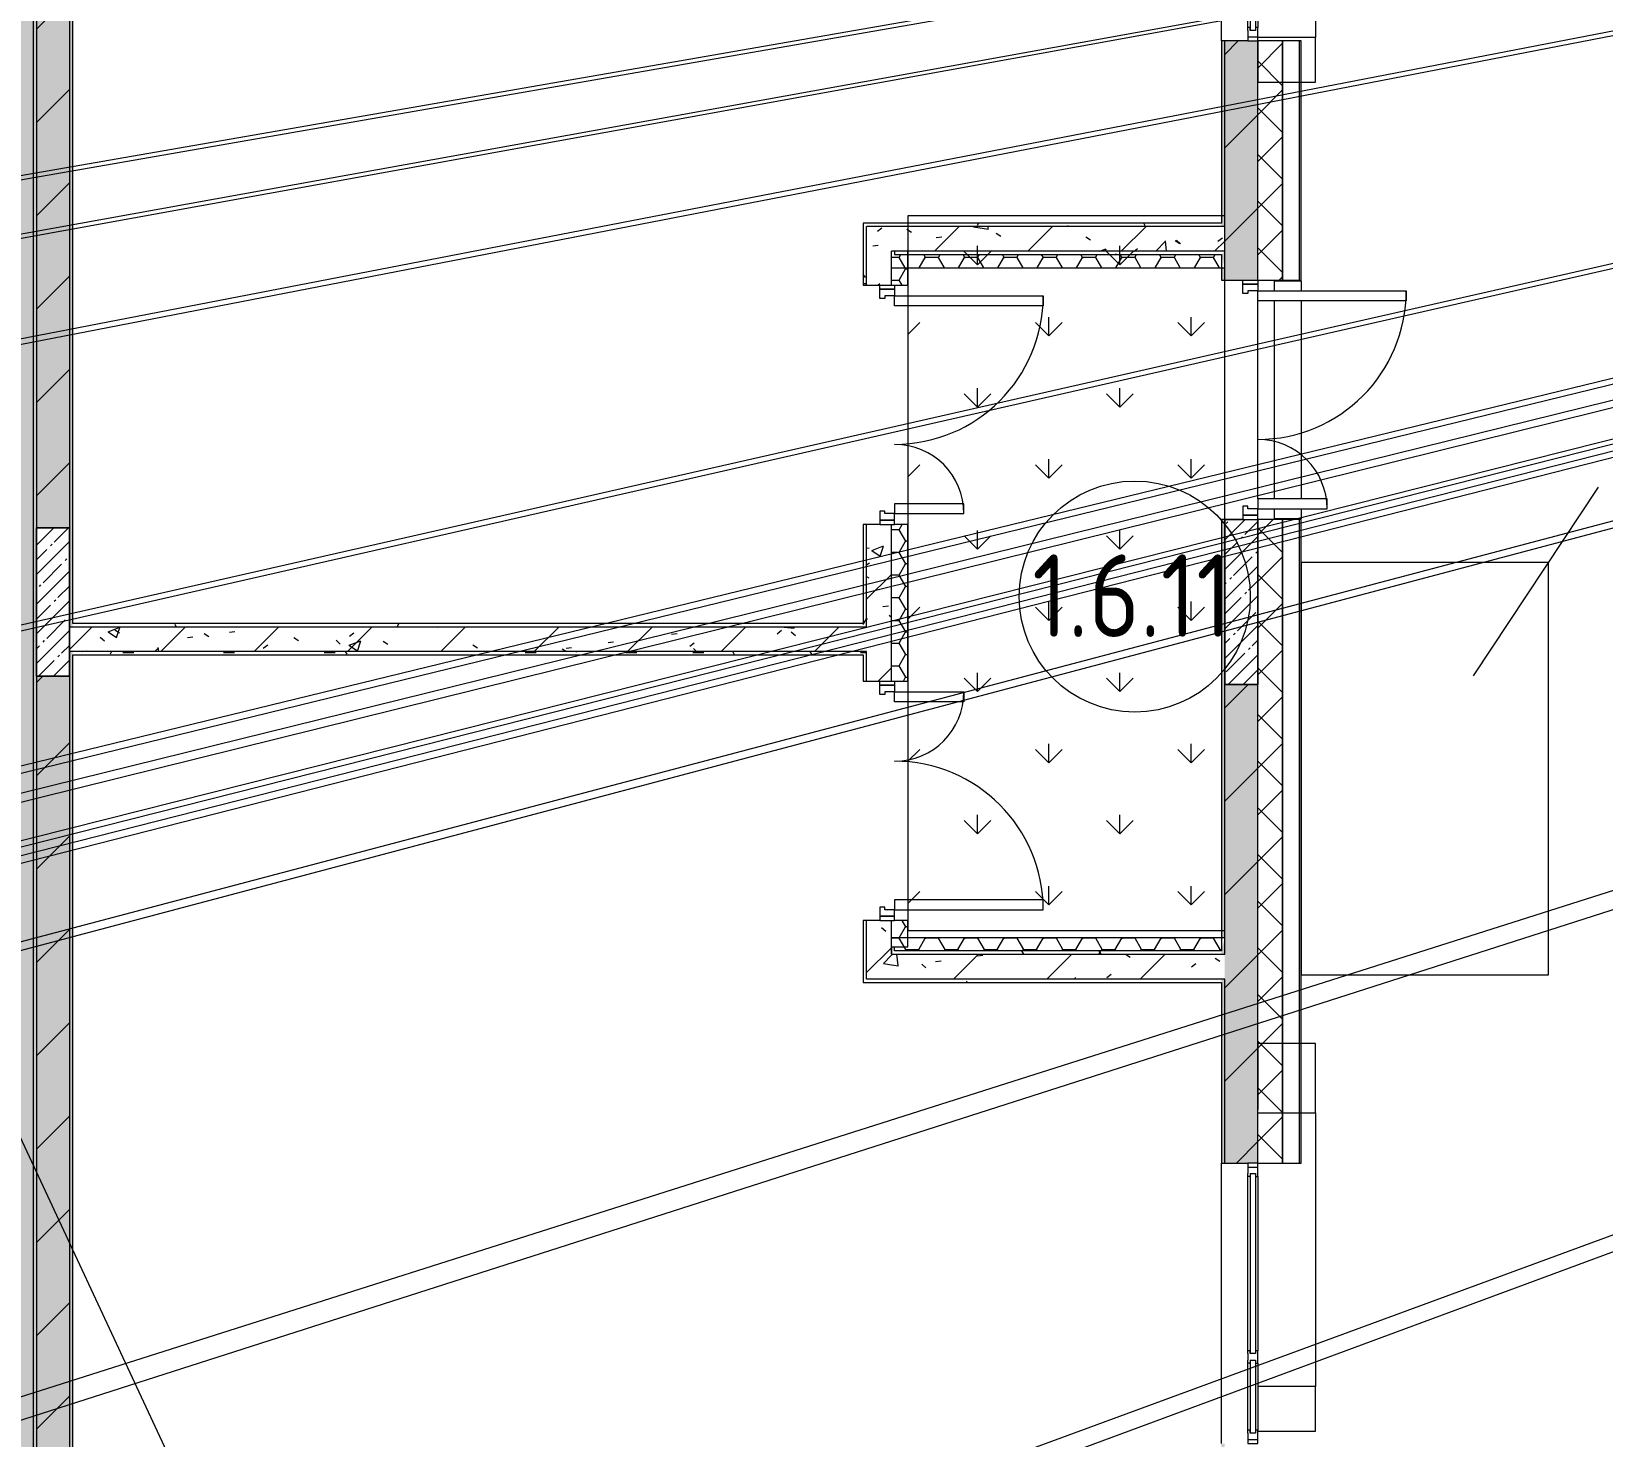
# Model space of a CAD drawing. Header units: millimetres. Extents: x -500089 to 1469082, y -290736 to 166440.
# Drawn here: x 1274673 to 1284193, y -37478 to -28963 of the extents above; entities that cross this region are included whole.
import ezdxf

# ---------------------------------------------------------------- set-up
doc = ezdxf.new("R2010")
doc.units = ezdxf.units.MM
for name, color, linetype, lineweight in [('_ Окна', 7, 'Continuous', 0), ('Аннотация', 7, 'Continuous', 0), ('Витраж', 7, 'Continuous', 0), ('Двери', 7, 'Continuous', 0), ('Линии', 7, 'Continuous', 0), ('Марки помещений', 7, 'Continuous', 0), ('Несущие колонны', 7, 'Continuous', 0), ('Обобщенные модели', 7, 'Continuous', 0), ('Окна', 7, 'Continuous', 0), ('Перекрытие', 7, 'Continuous', 0), ('Стены наружные', 7, 'Continuous', 0), ('Стены несущие', 7, 'Continuous', 0), ('Стены отделка', 7, 'Continuous', 0), ('Стены штриховка', 7, 'Continuous', 0), ('экспертиза ДУ пояснения', 6, 'Continuous', 0), ('экспертиза условные обозначения', 1, 'Continuous', 0)]:
    doc.layers.add(name, color=color, linetype=linetype, lineweight=lineweight)
doc.styles.add('GOST Common_1', font='', dxfattribs={"width": 0.9, "height": 700})
doc.styles.get('GOST Common_1').set_extended_font_data('GOST Common')
pattern_1 = [(0, (1111853.59, -73570.49), (812.8, 203.2), [67.056, -542.544, 67.056, -542.544, -3251.2]), (0, (1111853.59, -73570.49), (812.8, 203.2), [-1219.2, 67.056, -1152.144, 67.056, -542.544, -1422.4]), (0, (1111853.59, -73570.49), (812.8, 203.2), [-3048, 67.056, -339.344, 67.056, -948.944]), (120, (1112158.39, -73468.89), (-582.37636, 602.30545), [67.056, -542.544, 67.056, -542.544, -3251.2]), (120, (1112158.39, -73468.89), (-582.37636, 602.30545), [-1219.2, 67.056, -1152.144, 67.056, -542.544, -1422.4]), (120, (1112158.39, -73468.89), (-582.37636, 602.30545), [-3048, 67.056, -339.344, 67.056, -948.944]), (240, (1112259.99, -73062.49), (-230.42364, -805.50545), [67.056, -542.544, 67.056, -542.544, -3251.2]), (240, (1112259.99, -73062.49), (-230.42364, -805.50545), [-1219.2, 67.056, -1152.144, 67.056, -542.544, -1422.4]), (240, (1112259.99, -73062.49), (-230.42364, -805.50545), [-3048, 67.056, -339.344, 67.056, -948.944])]
pattern_2 = [(45, (1111853.6, -73570.5), (-282.8427, 282.8427), [])]
pattern_3 = [(50, (1111853.6, -73570.5), (728.7365, -63.7558), [76.2, -838.2]), (355, (1111853.6, -73570.5), (-140.9716, 764.2276), [60.96, -670.56]), (100.451, (1111914.3, -73575.8), (587.77, 700.4668), [64.76, -712.36]), (46.184, (1111853.6, -73367.3), (1084.3162, -168.171), [114.3, -1257.3]), (96.636, (1111943.9, -73381.3), (949.61, 989.71), [97.14, -1068.54]), (351.184, (1111853.6, -73367.3), (949.6206, 989.701), [91.44, -1005.84]), (21, (1111955.2, -73418.1), (606.4579, -409.0606), [76.2, -838.2]), (326, (1111955.2, -73418.1), (247.2083, 736.753), [60.96, -670.56]), (71.451, (1112005.7, -73452.2), (853.6683, 327.6855), [64.76, -712.36]), (37.5, (1111853.59, -73570.5), (12.3547, 338.2201), [33.528, -628.904, 33.528, -647.192, -673.1]), (37.5, (1111853.59, -73570.5), (12.3547, 338.2201), [-1343.152, 33.528, -639.572]), (7.5, (1111853.6, -73570.5), (267.2789, 400.7221), [33.528, -354.584, 33.528, -613.664, -256.54]), (7.5, (1111853.6, -73570.5), (267.2789, 400.7221), [-1035.304, 33.528, -223.012]), (327.5, (1111627.02, -73570.5), (542.36333, -22.91534), [33.528, -220.472, 33.528, -758.952, -1051.56]), (327.5, (1111627.02, -73570.5), (542.36333, -22.91534), [-1046.48, 33.528, -1018.032]), (317.5, (1111525.4, -73570.5), (592.517, 101.7071), [33.528, -296.672, 33.528, -492.76, -746.76]), (317.5, (1111525.4, -73570.5), (592.517, 101.7071), [-856.488, 33.528, -713.232])]
pattern_4 = [(0, (1111853.585, -73570.49), (119.062, 68.741), [79.375, -158.75]), (120, (1111853.585, -73570.49), (-119.062952, 68.741083), [79.375, -158.75]), (60, (1111853.585, -73570.49), (4.8e-05, 137.482083), [0, -158.75, 79.375, 0])]

# ---------------------------------------------------------------- blocks, each defined once
blk = doc.blocks.new('Наличник окна - Наличник окна Желтый-3031063-З Этаж 01')
at = {"layer": 'Обобщенные модели', "lineweight": 18}
for p, q in [((170600, 38475), (170250, 38475)), ((170250, 38475), (170250, 38075)), ((170600, 38055), (170600, 38475)), ((170250, 38055), (170600, 38055)), ((170600, 36395), (170250, 36395)), ((170250, 36375), (170250, 36175)), ((170600, 36125), (170600, 36395)), ((170250, 36125), (170600, 36125))]:
    blk.add_line(p, q, dxfattribs=at)
at = {"layer": 'Обобщенные модели'}
blk.add_line((170600, 38055), (170600, 36395), dxfattribs=at)
blk = doc.blocks.new('Наличник окна - Наличник окна Желтый-V417-З Этаж 01')
at = {"layer": 'Обобщенные модели', "lineweight": 18}
for p, q in [((170600, 46650), (170250, 46650)), ((170600, 46230), (170600, 46650)), ((170250, 46230), (170600, 46230)), ((170600, 44570), (170250, 44570)), ((170600, 44300), (170600, 44570)), ((170250, 44550), (170250, 44300)), ((170250, 44300), (170600, 44300))]:
    blk.add_line(p, q, dxfattribs=at)
at = {"layer": 'Обобщенные модели'}
blk.add_line((170600, 46230), (170600, 44570), dxfattribs=at)
blk = doc.blocks.new('Прямоугольный импост - 5х250 мм _наружный откос_ Серый-V430-З Этаж 01')
at = {"layer": 'Витраж'}
for p, q in [((170350, 43096), (170512.5, 43096)), ((170512.5, 43096), (170512.5, 43035)), ((170512.5, 42975), (170512.5, 41775)), ((170512.5, 41715), (170512.5, 41654)), ((170512.5, 41654), (170350, 41654))]:
    blk.add_line(p, q, dxfattribs=at)
blk = doc.blocks.new('АР_СОШ_Верзилово_Фасады_rvt-2-З Этаж 01')
at = {"layer": 'Стены отделка', "lineweight": 9}
for p, q in [((170500, 44550), (170400, 44550)), ((170400, 44550), (170400, 43100)), ((170512.5, 44550), (170500, 44550)), ((170512.5, 43100), (170512.5, 44550)), ((170400, 43100), (170500, 43100)), ((170500, 43100), (170512.5, 43100)), ((170500, 41650), (170400, 41650)), ((170400, 41650), (170400, 37750)), ((170512.5, 41650), (170500, 41650)), ((170512.5, 37750), (170512.5, 41650)), ((170400, 37750), (170500, 37750)), ((170500, 37750), (170512.5, 37750))]:
    blk.add_line(p, q, dxfattribs=at)
at = {"layer": 'Стены штриховка'}
for p, q in [((170500, 44550), (170500, 43100)), ((170500, 41650), (170500, 37750))]:
    blk.add_line(p, q, dxfattribs=at)
at = {"lineweight": 9}
for name in ['Наличник окна - Наличник окна Желтый-V417-З Этаж 01', 'Прямоугольный импост - 5х250 мм _наружный откос_ Серый-V430-З Этаж 01', 'Наличник окна - Наличник окна Желтый-3031063-З Этаж 01']:
    blk.add_blockref(name, (0, 0), dxfattribs=at)
blk = doc.blocks.new('ADSK_КолоннаЖБ_Прямоугольная - 200x1000 мм-V332-З Этаж 01')
at = {"layer": 'Несущие колонны'}
h = blk.add_hatch(dxfattribs=at)
h.set_pattern_fill('FP_119', color=256, style=0, pattern_type=2)
h.set_pattern_definition([(135, (41150, -170150), (-89.80256, -89.80256), []), (135, (41150, -170060.2), (-89.80256, -89.80256), [158.75, -31.75, 13.411, -18.339])])
h.paths.add_polyline_path([(500, 100), (-500, 100), (-500, -100), (500, -100), (500, 24.1)], flags=0)
at = {"layer": 'Несущие колонны', "lineweight": 18}
for p, q in [((-500, -100), (-500, 100)), ((-500, 100), (500, 100)), ((500, 100), (-500, 100)), ((500, 100), (500, -100)), ((500, -100), (500, 100)), ((-500, 10), (-500, -100)), ((500, -100), (-500, -100)), ((-500, -100), (500, -100))]:
    blk.add_line(p, q, dxfattribs=at)
blk = doc.blocks.new('ADSK_КолоннаЖБ_Прямоугольная - 200x900 мм-V340-З Этаж 01')
at = {"layer": 'Несущие колонны'}
h = blk.add_hatch(dxfattribs=at)
h.set_pattern_fill('FP_127', color=256, style=0, pattern_type=2)
h.set_pattern_definition([(135, (41150, -162950), (-89.80256, -89.80256), []), (135, (41150, -162860.2), (-89.80256, -89.80256), [158.75, -31.75, 13.411, -18.339])])
h.paths.add_polyline_path([(450, -100), (450, 100), (-450, 100), (-450, -100), (128.8, -100)], flags=0)
at = {"layer": 'Несущие колонны', "lineweight": 18}
for p, q in [((-450, -100), (-450, 100)), ((-450, 100), (450, 100)), ((450, 100), (-450, 100)), ((-450, 100), (-450, -100)), ((450, 100), (450, -100)), ((450, -100), (450, 100)), ((450, -100), (-450, -100)), ((-450, -100), (450, -100))]:
    blk.add_line(p, q, dxfattribs=at)
blk = doc.blocks.new('Окно_ПВХ_2Створки - ОП_2000_h_х1700_2ст Серый-3674242-З Этаж 01')
at = {"layer": '_ Окна'}
for p, q in [((-769, 110), (-850, 110)), ((-850, 110), (-850, 50)), ((-825, 50), (-825, 110)), ((-787, 64), (-787, 96)), ((-787, 96), (-769, 96)), ((-769, 96), (-769, 110)), ((-769, 96), (287, 96)), ((363, 110), (287, 110)), ((287, 110), (287, 96)), ((287, 96), (305, 96)), ((305, 96), (305, 64)), ((345, 64), (345, 96)), ((345, 96), (363, 96)), ((363, 96), (363, 110)), ((363, 96), (769, 96)), ((769, 110), (769, 96)), ((850, 110), (769, 110)), ((769, 96), (787, 96)), ((787, 96), (787, 64)), ((825, 50), (825, 110)), ((850, 50), (850, 110)), ((-850, 50), (-787, 50)), ((-787, 64), (305, 64)), ((-787, 64), (-769, 64)), ((-769, 50), (-787, 50)), ((-769, 64), (-769, 50)), ((287, 64), (287, 50)), ((305, 64), (287, 64)), ((305, 50), (287, 50)), ((305, 50), (345, 50)), ((345, 64), (787, 64)), ((345, 64), (363, 64)), ((363, 50), (345, 50)), ((363, 64), (363, 50)), ((769, 64), (769, 50)), ((787, 64), (769, 64)), ((787, 50), (769, 50)), ((787, 50), (850, 50))]:
    blk.add_line(p, q, dxfattribs=at)
at = {"layer": 'Окна'}
for p, q in [((-769, 110), (287, 110)), ((363, 110), (769, 110)), ((287, 50), (-769, 50)), ((769, 50), (363, 50))]:
    blk.add_line(p, q, dxfattribs=at)
blk = doc.blocks.new('ASVP_ДверьСтальная_2 полотна - Внутренняя 1320х2000h_полотна_ Г Л _1200 в чистоте_-4252026-З Этаж 01')
at = {"layer": 'Двери', "lineweight": 18}
for p, q in [((660, 995), (600, 995)), ((600, 995), (600, 95)), ((660, 95), (660, 995)), ((-660, 515), (-600, 515)), ((-660, 95), (-660, 515)), ((-600, 515), (-600, 95)), ((-725, 95), (-700, 95)), ((-725, 5), (-725, 95)), ((-700, 5), (-725, 5)), ((-700, 95), (-660, 95)), ((-700, 5), (-700, 95)), ((-700, 95), (-700, 5)), ((-644, 5), (-700, 5)), ((-600, 95), (-660, 95)), ((-660, 95), (-660, 35)), ((-660, 35), (-644, 35)), ((-644, 35), (-644, 5)), ((600, 95), (660, 95)), ((660, 35), (644, 35)), ((644, 35), (644, 5)), ((644, 5), (700, 5)), ((700, 95), (660, 95)), ((660, 95), (660, 35)), ((700, 5), (700, 95)), ((725, 95), (700, 95)), ((700, 95), (700, 5)), ((700, 5), (725, 5)), ((725, 5), (725, 95))]:
    blk.add_line(p, q, dxfattribs=at)
at = {"layer": 'Двери'}
for centre, radius, start, end in [((660, 95), 900, 90, 180), ((-660, 95), 420, 360, 90)]:
    blk.add_arc(centre, radius, start, end, dxfattribs=at)
blk = doc.blocks.new('ASVP_ДверьСтальная_2 полотна - Наружная 1320х2000h_полотна_ Г Пр Белый _1200 в чистоте_-4252154-З Этаж 01')
at = {"layer": 'Двери', "lineweight": 18}
for p, q in [((-660, 1010), (-600, 1010)), ((-660, 110), (-660, 1010)), ((-600, 1010), (-600, 110)), ((660, 530), (600, 530)), ((600, 530), (600, 110)), ((660, 110), (660, 530)), ((-725, 110), (-700, 110)), ((-725, 20), (-725, 110)), ((-700, 110), (-660, 110)), ((-700, 20), (-700, 110)), ((-700, 110), (-700, 20)), ((-600, 110), (-660, 110)), ((-660, 110), (-660, 50)), ((600, 110), (660, 110)), ((700, 110), (660, 110)), ((660, 110), (660, 50)), ((700, 20), (700, 110)), ((725, 110), (700, 110)), ((700, 110), (700, 20)), ((725, 20), (725, 110)), ((-700, 20), (-725, 20)), ((-644, 20), (-700, 20)), ((-660, 50), (-644, 50)), ((-644, 50), (-644, 20)), ((660, 50), (644, 50)), ((644, 50), (644, 20)), ((644, 20), (700, 20)), ((700, 20), (725, 20))]:
    blk.add_line(p, q, dxfattribs=at)
at = {"layer": 'Двери'}
for centre, radius, start, end in [((-660, 110), 900, 360, 90), ((660, 110), 420, 90, 180)]:
    blk.add_arc(centre, radius, start, end, dxfattribs=at)
blk = doc.blocks.new('ASVP_ДверьСтальная_2 полотна - Внутренняя 1320х2000h_полотна_ Г Пр _1200 в чистоте_-4253037-З Этаж 01')
at = {"layer": 'Двери', "lineweight": 18}
for p, q in [((-660, 995), (-600, 995)), ((-660, 95), (-660, 995)), ((-600, 995), (-600, 95)), ((660, 515), (600, 515)), ((600, 515), (600, 95)), ((660, 95), (660, 515)), ((-725, 95), (-700, 95)), ((-725, 5), (-725, 95)), ((-700, 5), (-725, 5)), ((-700, 95), (-660, 95)), ((-700, 5), (-700, 95)), ((-700, 95), (-700, 5)), ((-644, 5), (-700, 5)), ((-600, 95), (-660, 95)), ((-660, 95), (-660, 35)), ((-660, 35), (-644, 35)), ((-644, 35), (-644, 5)), ((600, 95), (660, 95)), ((660, 35), (644, 35)), ((644, 35), (644, 5)), ((644, 5), (700, 5)), ((700, 95), (660, 95)), ((660, 95), (660, 35)), ((700, 5), (700, 95)), ((725, 95), (700, 95)), ((700, 95), (700, 5)), ((700, 5), (725, 5)), ((725, 5), (725, 95))]:
    blk.add_line(p, q, dxfattribs=at)
at = {"layer": 'Двери'}
for centre, radius, start, end in [((-660, 95), 900, 360, 90), ((660, 95), 420, 90, 180)]:
    blk.add_arc(centre, radius, start, end, dxfattribs=at)
blk = doc.blocks.new('ASVP_Марка_Помещение_ОдноЗначение - Номер-684784-З Этаж 01')
at = {"layer": 'Марки помещений'}
blk.add_circle((0, 0), 3.5, dxfattribs=at)

msp = doc.modelspace()

# ---------------------------------------------------------------- hatches: boundary and pattern name
at = {"layer": 'Стены штриховка'}
h = msp.add_hatch(dxfattribs=at)
h.set_pattern_fill('FP_32', color=256, style=0, pattern_type=2)
h.set_pattern_definition([(45, (1111853.59, -73570.49), (-141.42136, 141.42136), []), (135, (1111853.59, -73570.49), (-141.42136, -141.42136), [])])
h.paths.add_polyline_path([(1282103.585, -53070.488), (1282253.585, -53070.488), (1282253.585, -51920.488), (1282103.585, -51920.488), (1282103.585, -52870.488)], flags=0)
h.paths.add_polyline_path([(1282253.585, -50220.488), (1282253.585, -48720.488), (1282103.585, -48720.488), (1282103.585, -50220.488), (1282203.585, -50220.488)], flags=0)
h.paths.add_polyline_path([(1282203.585, -35820.488), (1282253.585, -35820.488), (1282253.585, -31920.488), (1282103.585, -31920.488), (1282103.585, -35820.488)], flags=0)
h.paths.add_polyline_path([(1282103.585, -30470.488), (1282253.585, -30470.488), (1282253.585, -29020.488), (1282103.585, -29020.488), (1282103.585, -30145.488)], flags=0)
h.paths.add_polyline_path([(1282253.585, -16120.488), (1282253.585, -15020.488), (1282103.585, -15020.488), (1282103.585, -15720.488), (1282190.428, -15720.488), (1282203.585, -15803.821)], flags=0)
h = msp.add_hatch(dxfattribs=at)
h.set_pattern_fill('FP_174', color=256, style=0, pattern_type=2)
h.set_pattern_definition(pattern_1)
h.paths.add_polyline_path([(1274683.585, -53070.488), (1274703.585, -53070.488), (1274703.585, -45520.488), (1274683.585, -45520.488), (1274683.585, -52970.488)], flags=0)
h.paths.add_polyline_path([(1274683.585, -44070.488), (1274703.585, -44070.488), (1274703.585, -23120.488), (1274683.585, -23120.488), (1274683.585, -44059.252)], flags=0)
h.paths.add_polyline_path([(1274683.585, -21670.488), (1274703.585, -21670.488), (1274703.585, -15390.488), (1274683.585, -15390.488), (1274683.585, -21039.333)], flags=0)
h = msp.add_hatch(dxfattribs=at)
h.set_pattern_fill('FP_174', color=256, style=0, pattern_type=2)
h.set_pattern_definition(pattern_1)
h.paths.add_polyline_path([(1274903.585, -52850.488), (1274923.585, -52850.488), (1274923.585, -49670.488), (1274903.585, -49670.488), (1274903.585, -52829.898)], flags=0)
h.paths.add_polyline_path([(1274923.585, -49520.488), (1274923.585, -46570.488), (1274903.585, -46570.488), (1274903.585, -49520.488)], flags=0)
h.paths.add_polyline_path([(1274923.585, -46420.488), (1274923.585, -45520.488), (1274903.585, -45520.488), (1274903.585, -46420.488)], flags=0)
h.paths.add_polyline_path([(1274903.585, -44070.488), (1274923.585, -44070.488), (1274923.585, -32720.488), (1274903.585, -32720.488), (1274903.585, -44059.252)], flags=0)
h.paths.add_polyline_path([(1274923.585, -32570.488), (1274923.585, -23120.488), (1274903.585, -23120.488), (1274903.585, -32570.488)], flags=0)
h.paths.add_polyline_path([(1274923.585, -21670.488), (1274923.585, -20720.488), (1274903.585, -20720.488), (1274903.585, -21670.488)], flags=0)
h.paths.add_polyline_path([(1274903.585, -20620.488), (1274923.585, -20620.488), (1274923.585, -18470.488), (1274903.585, -18470.488), (1274903.585, -19600.589)], flags=0)
h.paths.add_polyline_path([(1274903.585, -18320.488), (1274923.585, -18320.488), (1274923.585, -15390.488), (1274903.585, -15390.488), (1274903.585, -18316.076)], flags=0)
h = msp.add_hatch(dxfattribs=at)
h.set_pattern_fill('FP_174', color=256, style=0, pattern_type=2)
h.set_pattern_definition(pattern_1)
h.paths.add_polyline_path([(1281903.585, -52870.488), (1281903.585, -51920.488), (1281883.585, -51920.488), (1281883.585, -52870.488)], flags=0)
h.paths.add_polyline_path([(1281883.585, -50220.488), (1281903.585, -50220.488), (1281903.585, -49670.488), (1281883.585, -49670.488), (1281883.585, -49814.231)], flags=0)
h.paths.add_polyline_path([(1281903.585, -49520.488), (1281903.585, -48720.488), (1281883.585, -48720.488), (1281883.585, -49520.488)], flags=0)
h.paths.add_polyline_path([(1281903.585, -47020.488), (1281903.585, -46570.488), (1281883.585, -46570.488), (1281883.585, -47020.488)], flags=0)
h.paths.add_polyline_path([(1281903.585, -46420.488), (1281903.585, -45820.488), (1281883.585, -45820.488), (1281883.585, -46420.488)], flags=0)
h.paths.add_polyline_path([(1281883.585, -44120.488), (1281903.585, -44120.488), (1281903.585, -43120.488), (1281883.585, -43120.488), (1281883.585, -44059.252)], flags=0)
h.paths.add_polyline_path([(1281903.585, -41420.488), (1281903.585, -40220.488), (1281883.585, -40220.488), (1281883.585, -41420.488)], flags=0)
h.paths.add_polyline_path([(1281883.585, -38520.488), (1281903.585, -38520.488), (1281903.585, -37520.488), (1281883.585, -37520.488), (1281883.585, -38304.272)], flags=0)
h.paths.add_polyline_path([(1281903.585, -35820.488), (1281903.585, -34705.488), (1281883.585, -34705.488), (1281883.585, -35820.488)], flags=0)
h.paths.add_polyline_path([(1281903.585, -34555.488), (1281903.585, -34455.488), (1281883.585, -34535.488), (1281883.585, -34555.488)], flags=0)
h.paths.add_polyline_path([(1281883.585, -34455.488), (1281903.585, -34455.488), (1281903.585, -31920.488), (1281883.585, -31920.488), (1281883.585, -34428.988)], flags=0)
h.paths.add_polyline_path([(1281903.585, -30395.488), (1281903.585, -30295.488), (1281883.585, -30315.488)], flags=0)
h.paths.add_polyline_path([(1281903.585, -30470.488), (1281903.585, -30395.488), (1281883.585, -30395.488), (1281883.585, -30470.488)], flags=0)
h.paths.add_polyline_path([(1281883.585, -30145.488), (1281903.585, -30145.488), (1281903.585, -29020.488), (1281883.585, -29020.488), (1281883.585, -30125.488)], flags=0)
h.paths.add_polyline_path([(1281883.585, -27320.488), (1281903.585, -27320.488), (1281903.585, -26320.488), (1281883.585, -26320.488), (1281883.585, -26794.313)], flags=0)
h.paths.add_polyline_path([(1281903.585, -24620.488), (1281903.585, -23420.488), (1281883.585, -23420.488), (1281883.585, -24620.488)], flags=0)
h.paths.add_polyline_path([(1281903.585, -21720.488), (1281903.585, -20720.488), (1281883.585, -20720.488), (1281883.585, -21720.488)], flags=0)
h.paths.add_polyline_path([(1281903.585, -19020.488), (1281903.585, -18470.488), (1281883.585, -18470.488), (1281883.585, -19020.488)], flags=0)
h.paths.add_polyline_path([(1281883.585, -18320.488), (1281903.585, -18320.488), (1281903.585, -17820.488), (1281883.585, -17820.488), (1281883.585, -18300.488)], flags=0)
h.paths.add_polyline_path([(1281903.585, -16120.488), (1281903.585, -15370.488), (1281883.585, -15370.488), (1281883.585, -16120.488)], flags=0)
h = msp.add_hatch(dxfattribs=at)
h.set_pattern_fill('FP_201', color=256, style=0, pattern_type=2)
h.set_pattern_definition(pattern_2)
h.paths.add_polyline_path([(1274903.585, -52170.488), (1274903.585, -49670.488), (1274703.585, -49670.488), (1274703.585, -52170.488), (1274746.353, -52170.488)], flags=0)
h.paths.add_polyline_path([(1274703.585, -48770.488), (1274903.585, -48770.488), (1274903.585, -45520.488), (1274703.585, -45520.488), (1274703.585, -46936.741)], flags=0)
h.paths.add_polyline_path([(1274903.585, -43170.488), (1274903.585, -38470.488), (1274703.585, -38470.488), (1274703.585, -43170.488), (1274719.444, -43170.488)], flags=0)
h.paths.add_polyline_path([(1274903.585, -37570.488), (1274903.585, -32870.488), (1274703.585, -32870.488), (1274703.585, -37570.488), (1274818.123, -37570.488)], flags=0)
h.paths.add_polyline_path([(1274703.585, -31970.488), (1274903.585, -31970.488), (1274903.585, -27270.488), (1274703.585, -27270.488)], flags=0)
h.paths.add_polyline_path([(1274771.294, -26370.488), (1274903.585, -26370.488), (1274903.585, -23120.488), (1274703.585, -23120.488), (1274703.585, -26370.488)], flags=0)
h.paths.add_polyline_path([(1274903.585, -20770.488), (1274903.585, -16070.488), (1274703.585, -16070.488), (1274703.585, -20770.488), (1274893.059, -20770.488)], flags=0)
h = msp.add_hatch(dxfattribs=at)
h.set_pattern_fill('FP_31', color=256, style=0, pattern_type=2)
h.set_pattern_definition(pattern_3)
h.paths.add_polyline_path([(1274903.585, -52170.488), (1274903.585, -49670.488), (1274703.585, -49670.488), (1274703.585, -52170.488), (1274746.353, -52170.488)], flags=0)
h.paths.add_polyline_path([(1274703.585, -48770.488), (1274903.585, -48770.488), (1274903.585, -45520.488), (1274703.585, -45520.488), (1274703.585, -46936.741)], flags=0)
h.paths.add_polyline_path([(1274903.585, -43170.488), (1274903.585, -38470.488), (1274703.585, -38470.488), (1274703.585, -43170.488), (1274719.444, -43170.488)], flags=0)
h.paths.add_polyline_path([(1274903.585, -37570.488), (1274903.585, -32870.488), (1274703.585, -32870.488), (1274703.585, -37570.488), (1274818.123, -37570.488)], flags=0)
h.paths.add_polyline_path([(1274703.585, -31970.488), (1274903.585, -31970.488), (1274903.585, -27270.488), (1274703.585, -27270.488)], flags=0)
h.paths.add_polyline_path([(1274771.294, -26370.488), (1274903.585, -26370.488), (1274903.585, -23120.488), (1274703.585, -23120.488), (1274703.585, -26370.488)], flags=0)
h.paths.add_polyline_path([(1274903.585, -20770.488), (1274903.585, -16070.488), (1274703.585, -16070.488), (1274703.585, -20770.488), (1274893.059, -20770.488)], flags=0)
h = msp.add_hatch(dxfattribs=at)
h.set_pattern_fill('FP_201', color=256, style=0, pattern_type=2)
h.set_pattern_definition(pattern_2)
h.paths.add_polyline_path([(1281903.585, -52170.488), (1282103.585, -52170.488), (1282103.585, -51920.488), (1281903.585, -51920.488), (1281903.585, -52112.227)], flags=0)
h.paths.add_polyline_path([(1281903.585, -50220.488), (1282103.585, -50220.488), (1282103.585, -49720.488), (1281903.585, -49720.488), (1281903.585, -50028.749)], flags=0)
h.paths.add_polyline_path([(1282089.585, -47020.488), (1282103.585, -47020.488), (1282103.585, -45820.488), (1281903.585, -45820.488), (1281903.585, -47020.488), (1282057.585, -47020.488)], flags=0)
h.paths.add_polyline_path([(1281903.585, -41420.488), (1282103.585, -41420.488), (1282103.585, -40220.488), (1281903.585, -40220.488), (1281903.585, -41228.749)], flags=0)
h.paths.add_polyline_path([(1282103.585, -35820.488), (1282103.585, -32920.488), (1281903.585, -32920.488), (1281903.585, -35820.488), (1282089.585, -35820.488)], flags=0)
h.paths.add_polyline_path([(1282013.585, -30470.488), (1282103.585, -30470.488), (1282103.585, -29020.488), (1281903.585, -29020.488), (1281903.585, -30470.488)], flags=0)
h.paths.add_polyline_path([(1282043.585, -24620.488), (1282103.585, -24620.488), (1282103.585, -23420.488), (1281903.585, -23420.488), (1281903.585, -24620.488)], flags=0)
h.paths.add_polyline_path([(1281903.585, -19020.488), (1282103.585, -19020.488), (1282103.585, -17820.488), (1281903.585, -17820.488), (1281903.585, -18828.749)], flags=0)
h.paths.add_polyline_path([(1282103.585, -16120.488), (1282103.585, -16070.488), (1281903.585, -16070.488), (1281903.585, -16120.488), (1282089.585, -16120.488)], flags=0)
h = msp.add_hatch(dxfattribs=at)
h.set_pattern_fill('FP_31', color=256, style=0, pattern_type=2)
h.set_pattern_definition(pattern_3)
h.paths.add_polyline_path([(1281903.585, -52170.488), (1282103.585, -52170.488), (1282103.585, -51920.488), (1281903.585, -51920.488), (1281903.585, -52112.227)], flags=0)
h.paths.add_polyline_path([(1281903.585, -50220.488), (1282103.585, -50220.488), (1282103.585, -49720.488), (1281903.585, -49720.488), (1281903.585, -50028.749)], flags=0)
h.paths.add_polyline_path([(1282089.585, -47020.488), (1282103.585, -47020.488), (1282103.585, -45820.488), (1281903.585, -45820.488), (1281903.585, -47020.488), (1282057.585, -47020.488)], flags=0)
h.paths.add_polyline_path([(1281903.585, -41420.488), (1282103.585, -41420.488), (1282103.585, -40220.488), (1281903.585, -40220.488), (1281903.585, -41228.749)], flags=0)
h.paths.add_polyline_path([(1282103.585, -35820.488), (1282103.585, -32920.488), (1281903.585, -32920.488), (1281903.585, -35820.488), (1282089.585, -35820.488)], flags=0)
h.paths.add_polyline_path([(1282013.585, -30470.488), (1282103.585, -30470.488), (1282103.585, -29020.488), (1281903.585, -29020.488), (1281903.585, -30470.488)], flags=0)
h.paths.add_polyline_path([(1282043.585, -24620.488), (1282103.585, -24620.488), (1282103.585, -23420.488), (1281903.585, -23420.488), (1281903.585, -24620.488)], flags=0)
h.paths.add_polyline_path([(1281903.585, -19020.488), (1282103.585, -19020.488), (1282103.585, -17820.488), (1281903.585, -17820.488), (1281903.585, -18828.749)], flags=0)
h.paths.add_polyline_path([(1282103.585, -16120.488), (1282103.585, -16070.488), (1281903.585, -16070.488), (1281903.585, -16120.488), (1282089.585, -16120.488)], flags=0)
h = msp.add_hatch(dxfattribs=at)
h.set_pattern_fill('FP_174', color=256, style=0, pattern_type=2)
h.set_pattern_definition(pattern_1)
h.paths.add_polyline_path([(1279713.585, -34725.488), (1279733.585, -34725.488), (1279733.585, -34350.488), (1279713.585, -34350.488), (1279713.585, -34705.488)], flags=0)
h.paths.add_polyline_path([(1279733.585, -32900.488), (1279733.585, -32720.488), (1279713.585, -32720.488), (1279713.585, -32900.488)], flags=0)
h.paths.add_polyline_path([(1279733.585, -32570.488), (1279733.585, -31950.488), (1279713.585, -31950.488), (1279713.585, -32570.488)], flags=0)
h.paths.add_polyline_path([(1279733.585, -30500.488), (1279733.585, -30125.488), (1279713.585, -30125.488), (1279713.585, -30500.488)], flags=0)
h = msp.add_hatch(dxfattribs=at)
h.set_pattern_fill('FP_174', color=256, style=0, pattern_type=2)
h.set_pattern_definition(pattern_1)
h.paths.add_polyline_path([(1279733.585, -30145.488), (1281883.585, -30145.488), (1281883.585, -30125.488), (1279733.585, -30125.488)], flags=0)
h = msp.add_hatch(dxfattribs=at)
h.set_pattern_fill('FP_201', color=256, style=0, pattern_type=2)
h.set_pattern_definition(pattern_2)
h.paths.add_polyline_path([(1279883.585, -34705.488), (1279883.585, -34350.488), (1279733.585, -34350.488), (1279733.585, -34705.488)], flags=0)
h.paths.add_polyline_path([(1279813.585, -32900.488), (1279883.585, -32900.488), (1279883.585, -31950.488), (1279733.585, -31950.488), (1279733.585, -32900.488)], flags=0)
h.paths.add_polyline_path([(1279733.585, -30500.488), (1279883.585, -30500.488), (1279883.585, -30145.488), (1279733.585, -30145.488), (1279733.585, -30395.488)], flags=0)
h = msp.add_hatch(dxfattribs=at)
h.set_pattern_fill('FP_31', color=256, style=0, pattern_type=2)
h.set_pattern_definition(pattern_3)
h.paths.add_polyline_path([(1279883.585, -34705.488), (1279883.585, -34350.488), (1279733.585, -34350.488), (1279733.585, -34705.488)], flags=0)
h.paths.add_polyline_path([(1279813.585, -32900.488), (1279883.585, -32900.488), (1279883.585, -31950.488), (1279733.585, -31950.488), (1279733.585, -32900.488)], flags=0)
h.paths.add_polyline_path([(1279733.585, -30500.488), (1279883.585, -30500.488), (1279883.585, -30145.488), (1279733.585, -30145.488), (1279733.585, -30395.488)], flags=0)
h = msp.add_hatch(dxfattribs=at)
h.set_pattern_fill('FP_201', color=256, style=0, pattern_type=2)
h.set_pattern_definition(pattern_2)
h.paths.add_polyline_path([(1281903.585, -30295.488), (1281903.585, -30145.488), (1279883.585, -30145.488), (1279883.585, -30295.488), (1281883.585, -30295.488)], flags=0)
h = msp.add_hatch(dxfattribs=at)
h.set_pattern_fill('FP_31', color=256, style=0, pattern_type=2)
h.set_pattern_definition(pattern_3)
h.paths.add_polyline_path([(1281903.585, -30295.488), (1281903.585, -30145.488), (1279883.585, -30145.488), (1279883.585, -30295.488), (1281883.585, -30295.488)], flags=0)
h = msp.add_hatch(dxfattribs=at)
h.set_pattern_fill('FP_34', color=256, style=0, pattern_type=2)
h.set_pattern_definition(pattern_4)
h.paths.add_polyline_path([(1281883.585, -30395.488), (1281903.585, -30395.488), (1281883.585, -30315.488), (1279903.585, -30315.488), (1279883.585, -30395.488), (1281336.346, -30395.488)], flags=0)
h.paths.add_polyline_path([(1281883.585, -30315.488), (1281903.585, -30295.488), (1281883.585, -30295.488)], flags=0)
h = msp.add_hatch(dxfattribs=at)
h.set_pattern_fill('FP_34', color=256, style=0, pattern_type=2)
h.set_pattern_definition(pattern_4)
h.paths.add_polyline_path([(1279883.585, -34510.488), (1279897.335, -34510.488), (1279883.585, -34455.488)], flags=0)
h.paths.add_polyline_path([(1279903.585, -34455.488), (1279983.585, -34455.488), (1279983.585, -34350.488), (1279883.585, -34350.488), (1279883.585, -34455.488), (1279896.71, -34455.488)], flags=0)
h.paths.add_polyline_path([(1279903.585, -32900.488), (1279983.585, -32900.488), (1279983.585, -31950.488), (1279883.585, -31950.488), (1279883.585, -32900.488)], flags=0)
h.paths.add_polyline_path([(1279883.585, -30395.488), (1279903.585, -30315.488), (1279903.585, -30295.488), (1279883.585, -30295.488), (1279883.585, -30315.488)], flags=0)
h.paths.add_polyline_path([(1279883.585, -30500.488), (1279983.585, -30500.488), (1279983.585, -30395.488), (1279883.585, -30395.488)], flags=0)
h = msp.add_hatch(dxfattribs=at)
h.set_pattern_fill('FP_174', color=256, style=0, pattern_type=2)
h.set_pattern_definition(pattern_1)
h.paths.add_polyline_path([(1279903.585, -30315.488), (1281883.585, -30315.488), (1281883.585, -30295.488), (1279903.585, -30295.488)], flags=0)
h = msp.add_hatch(dxfattribs=at)
h.set_pattern_fill('FP_174', color=256, style=0, pattern_type=2)
h.set_pattern_definition(pattern_1)
h.paths.add_polyline_path([(1276888.487, -32570.488), (1279713.585, -32570.488), (1279713.585, -32550.488), (1274923.585, -32550.488), (1274923.585, -32570.488), (1275137.945, -32570.488)], flags=0)
h = msp.add_hatch(dxfattribs=at)
h.set_pattern_fill('FP_201', color=256, style=0, pattern_type=2)
h.set_pattern_definition(pattern_2)
h.paths.add_polyline_path([(1279713.585, -32720.488), (1279733.585, -32720.488), (1279733.585, -32570.488), (1274903.585, -32570.488), (1274903.585, -32720.488), (1279112.435, -32720.488)], flags=0)
h = msp.add_hatch(dxfattribs=at)
h.set_pattern_fill('FP_31', color=256, style=0, pattern_type=2)
h.set_pattern_definition(pattern_3)
h.paths.add_polyline_path([(1279713.585, -32720.488), (1279733.585, -32720.488), (1279733.585, -32570.488), (1274903.585, -32570.488), (1274903.585, -32720.488), (1279112.435, -32720.488)], flags=0)
h = msp.add_hatch(dxfattribs=at)
h.set_pattern_fill('FP_174', color=256, style=0, pattern_type=2)
h.set_pattern_definition(pattern_1)
h.paths.add_polyline_path([(1279713.585, -32740.488), (1279713.585, -32720.488), (1274923.585, -32720.488), (1274923.585, -32740.488), (1279112.435, -32740.488)], flags=0)
h = msp.add_hatch(dxfattribs=at)
h.set_pattern_fill('FP_34', color=256, style=0, pattern_type=2)
h.set_pattern_definition(pattern_4)
h.paths.add_polyline_path([(1279883.585, -34555.488), (1279903.585, -34535.488), (1281883.585, -34535.488), (1281903.585, -34455.488), (1279883.585, -34455.488), (1279897.335, -34510.488), (1279883.585, -34510.488), (1279883.585, -34535.488)], flags=0)
h = msp.add_hatch(dxfattribs=at)
h.set_pattern_fill('FP_174', color=256, style=0, pattern_type=2)
h.set_pattern_definition(pattern_1)
h.paths.add_polyline_path([(1281883.585, -34555.488), (1281883.585, -34535.488), (1279903.585, -34535.488), (1279903.585, -34555.488), (1281883.432, -34555.488)], flags=0)
h = msp.add_hatch(dxfattribs=at)
h.set_pattern_fill('FP_201', color=256, style=0, pattern_type=2)
h.set_pattern_definition(pattern_2)
h.paths.add_polyline_path([(1281892.2, -34705.488), (1281903.585, -34705.488), (1281903.585, -34555.488), (1279883.585, -34555.488), (1279883.585, -34705.488), (1281883.585, -34705.488)], flags=0)
h = msp.add_hatch(dxfattribs=at)
h.set_pattern_fill('FP_31', color=256, style=0, pattern_type=2)
h.set_pattern_definition(pattern_3)
h.paths.add_polyline_path([(1281892.2, -34705.488), (1281903.585, -34705.488), (1281903.585, -34555.488), (1279883.585, -34555.488), (1279883.585, -34705.488), (1281883.585, -34705.488)], flags=0)
h = msp.add_hatch(dxfattribs=at)
h.set_pattern_fill('FP_174', color=256, style=0, pattern_type=2)
h.set_pattern_definition(pattern_1)
h.paths.add_polyline_path([(1281336.346, -34725.488), (1281883.585, -34725.488), (1281883.585, -34705.488), (1279733.585, -34705.488), (1279734.712, -34725.488), (1279903.585, -34725.488)], flags=0)
at = {"layer": 'экспертиза условные обозначения'}
h = msp.add_hatch(dxfattribs=at)
h.set_pattern_fill('GRASS', color=3, scale=24)
h.set_pattern_definition([(90, (1077209.23, -303341.8), (-431.0523, 431.0523), [114.3, -747.8046]), (45, (1077209.2, -303341.8), (-431.0523, 431.0523), [114.3, -495.3]), (135, (1077209.2, -303341.8), (-431.0523, -431.0523), [114.3, -495.3])])
h.paths.add_polyline_path([(1243073.585, -53070.488), (1268673.585, -53090.488), (1268673.585, -15390.488), (1274683.585, -15390.488), (1274683.585, -53090.488), (1278233.585, -53090.488), (1278233.585, -53320.488), (1278453.585, -53320.488), (1278453.585, -56870.488), (1278233.585, -56870.488), (1278233.585, -57100.488), (1243573.585, -57100.488), (1243573.585, -55400.488), (1243073.585, -55400.488)])
h = msp.add_hatch(dxfattribs=at)
h.set_pattern_fill('GRASS', color=4, scale=24)
h.set_pattern_definition([(90, (1708009.54, -300216.5), (-431.0523, 431.0523), [114.3, -747.8046]), (45, (1708009.54, -300216.5), (-431.0523, 431.0523), [114.3, -495.3]), (135, (1708009.54, -300216.5), (-431.0523, -431.0523), [114.3, -495.3])])
h.paths.add_polyline_path([(1279983.585, -34410.488), (1281903.585, -34410.488), (1281903.585, -30080.488), (1279983.585, -30080.488)])

# ---------------------------------------------------------------- linework, layer by layer
at = {"layer": 'Аннотация'}
msp.add_line((1283410.315, -32868.391), (1284167.546, -31724.22), dxfattribs=at)
at = {"layer": 'Линии'}
for p, q in [((1282366.085, -32180.488), (1282366.085, -34680.488)), ((1283866.085, -32180.488), (1282366.085, -32180.488)), ((1283866.085, -34680.488), (1283866.085, -32180.488)), ((1282366.085, -34680.488), (1283866.085, -34680.488))]:
    msp.add_line(p, q, dxfattribs=at)
at = {"layer": 'Перекрытие'}
msp.add_line((1281903.585, -31920.488), (1281903.585, -30470.488), dxfattribs=at)
at = {"layer": 'Стены наружные'}
for p, q in [((1281883.585, -29020.488), (1281883.585, -27320.488)), ((1282203.585, -30470.488), (1282203.585, -30535.488)), ((1282103.585, -31795.488), (1282103.585, -30595.488)), ((1282203.585, -30595.488), (1282203.585, -31795.488)), ((1282203.585, -31855.488), (1282203.585, -31920.488)), ((1281883.585, -37520.488), (1281883.585, -35820.488))]:
    msp.add_line(p, q, dxfattribs=at)
at = {"layer": 'Стены несущие'}
for p, q in [((1274703.585, -27270.488), (1274703.585, -31970.488)), ((1274903.585, -27270.488), (1274903.585, -31970.488)), ((1282043.585, -29020.488), (1281903.585, -29020.488)), ((1281903.585, -30145.488), (1281903.585, -29020.488)), ((1282103.585, -30470.488), (1282103.585, -29020.488)), ((1279733.585, -30500.488), (1279733.585, -30145.488)), ((1281903.585, -30145.488), (1279733.585, -30145.488)), ((1279883.585, -30500.488), (1279883.585, -30295.488)), ((1281883.585, -30295.488), (1279903.585, -30295.488)), ((1281903.585, -30295.488), (1281883.585, -30295.488)), ((1281903.585, -30470.488), (1281903.585, -30295.488)), ((1279733.585, -30500.488), (1279813.585, -30500.488)), ((1281903.585, -30470.488), (1282013.585, -30470.488)), ((1279813.585, -31950.488), (1279733.585, -31950.488)), ((1279733.585, -32570.488), (1279733.585, -31950.488)), ((1279883.585, -32900.488), (1279883.585, -31950.488)), ((1274903.585, -32570.488), (1279733.585, -32570.488)), ((1279733.585, -32720.488), (1274903.585, -32720.488)), ((1279733.585, -32900.488), (1279733.585, -32720.488)), ((1274703.585, -32870.488), (1274703.585, -37570.488)), ((1274903.585, -32870.488), (1274903.585, -37570.488)), ((1279733.585, -32900.488), (1279813.585, -32900.488)), ((1281903.585, -34555.488), (1281903.585, -32920.488)), ((1282103.585, -35820.488), (1282103.585, -32920.488)), ((1279813.585, -34350.488), (1279733.585, -34350.488)), ((1279733.585, -34705.488), (1279733.585, -34350.488)), ((1279883.585, -34510.488), (1279883.585, -34350.488)), ((1279883.585, -34555.488), (1279883.585, -34510.488)), ((1279883.585, -34555.488), (1281903.585, -34555.488)), ((1281903.585, -34705.488), (1279733.585, -34705.488)), ((1281903.585, -35820.488), (1281903.585, -34705.488)), ((1281903.585, -35820.488), (1282043.585, -35820.488))]:
    msp.add_line(p, q, dxfattribs=at)
at = {"layer": 'Стены отделка'}
for p, q in [((1274683.585, -23120.488), (1274683.585, -44070.488)), ((1274923.585, -32550.488), (1274923.585, -23120.488)), ((1281883.585, -29020.488), (1281883.585, -30125.488)), ((1281903.585, -29020.488), (1281883.585, -29020.488)), ((1282253.585, -29020.488), (1282103.585, -29020.488)), ((1282253.585, -30470.488), (1282253.585, -29020.488)), ((1279713.585, -30125.488), (1279713.585, -30500.488)), ((1281883.585, -30125.488), (1279713.585, -30125.488)), ((1279983.585, -30500.488), (1279983.585, -30295.488)), ((1281883.585, -30315.488), (1281883.585, -30470.488)), ((1279883.585, -30395.488), (1281903.585, -30395.488)), ((1279713.585, -30500.488), (1279733.585, -30500.488)), ((1279903.585, -30500.488), (1279983.585, -30500.488)), ((1281883.585, -30470.488), (1281903.585, -30470.488)), ((1282103.585, -30470.488), (1282253.585, -30470.488)), ((1279713.585, -31950.488), (1279713.585, -32550.488)), ((1279733.585, -31950.488), (1279713.585, -31950.488)), ((1279983.585, -31950.488), (1279903.585, -31950.488)), ((1279983.585, -32900.488), (1279983.585, -31950.488)), ((1281883.585, -31920.488), (1281883.585, -34535.488)), ((1281903.585, -31920.488), (1281883.585, -31920.488)), ((1282253.585, -31920.488), (1282103.585, -31920.488)), ((1282253.585, -35820.488), (1282253.585, -31920.488)), ((1279713.585, -32550.488), (1274923.585, -32550.488)), ((1274923.585, -32740.488), (1279713.585, -32740.488)), ((1274923.585, -44070.488), (1274923.585, -32740.488)), ((1279713.585, -32740.488), (1279713.585, -32900.488)), ((1279713.585, -32900.488), (1279733.585, -32900.488)), ((1279903.585, -32900.488), (1279983.585, -32900.488)), ((1279713.585, -34350.488), (1279713.585, -34725.488)), ((1279733.585, -34350.488), (1279713.585, -34350.488)), ((1279983.585, -34350.488), (1279903.585, -34350.488)), ((1279983.585, -34510.488), (1279983.585, -34350.488)), ((1281903.585, -34455.488), (1279883.585, -34455.488)), ((1279883.585, -34510.488), (1279883.585, -34555.488)), ((1279903.585, -34535.488), (1279903.585, -34510.488)), ((1279903.585, -34510.488), (1279983.585, -34510.488)), ((1279713.585, -34725.488), (1281883.585, -34725.488)), ((1281883.585, -34725.488), (1281883.585, -35820.488)), ((1281883.585, -35820.488), (1281903.585, -35820.488)), ((1282103.585, -35820.488), (1282253.585, -35820.488))]:
    msp.add_line(p, q, dxfattribs=at)
at = {"layer": 'Стены штриховка'}
for p, q in [((1279903.585, -30295.488), (1279883.585, -30295.488)), ((1279903.585, -30295.488), (1279903.585, -30315.488)), ((1279903.585, -30315.488), (1281883.585, -30315.488)), ((1279883.585, -34510.488), (1279903.585, -34510.488)), ((1281883.585, -34535.488), (1279903.585, -34535.488))]:
    msp.add_line(p, q, dxfattribs=at)
at = {"layer": 'экспертиза ДУ пояснения'}
for p, q in [((1117280.953, -58661.833), (1326068.788, -20876.663)), ((1117843.141, -68145.077), (1326068.788, -20876.663)), ((1326068.788, -20876.663), (1118204.756, -58613.748)), ((1326068.788, -20876.663), (1118766.945, -68096.993)), ((1125772.111, -69675.881), (1326068.788, -20876.663)), ((1326068.788, -20876.663), (1126695.914, -69627.797)), ((1127770.685, -55398.635), (1326068.788, -20876.663)), ((1326068.788, -20876.663), (1128694.488, -55350.551)), ((1132054.517, -70189.594), (1326068.788, -20876.663)), ((1326068.788, -20876.663), (1132978.32, -70141.509)), ((1140697.261, -69872.225), (1326068.788, -20876.663)), ((1141545.255, -56548.635), (1326068.788, -20876.663)), ((1326068.788, -20876.663), (1141621.064, -69824.14)), ((1326068.788, -20876.663), (1142469.058, -56500.551)), ((1163113.27, -61096.664), (1326068.788, -20876.663)), ((1326068.788, -20876.663), (1164037.073, -61048.58)), ((1237104.001, -49158.635), (1326068.788, -20876.663)), ((1326068.788, -20876.663), (1238027.804, -49110.551))]:
    msp.add_line(p, q, dxfattribs=at)
at = {"layer": 'экспертиза ДУ пояснения', "elevation": 0}
for points in [[(1280227.01, -47719.3), (1238825.439, 41070.052)], [(1326068.788, -20876.663), (1154765.126, -64125.446)], [(1155638.952, -64023.379), (1326068.788, -20876.663)], [(1326068.788, -20876.663), (1234095.126, -54705.446)], [(1234968.952, -54603.379), (1326068.788, -20876.663)]]:
    msp.add_lwpolyline(points, dxfattribs=at)
at = {"layer": 'экспертиза условные обозначения', "color": 3}
msp.add_lwpolyline([(1243073.585, -53070.488), (1268673.585, -53090.488), (1268673.585, -15390.488), (1274683.585, -15390.488), (1274683.585, -53090.488), (1278233.585, -53090.488), (1278233.585, -53320.488), (1278453.585, -53320.488), (1278453.585, -56870.488), (1278233.585, -56870.488), (1278233.585, -57100.488), (1243573.585, -57100.488), (1243573.585, -55400.488), (1243073.585, -55400.488), (1243073.585, -53070.488)], dxfattribs=at)
at = {"layer": 'экспертиза условные обозначения', "color": 4}
msp.add_lwpolyline([(1279983.585, -34410.488), (1281903.585, -34410.488), (1281903.585, -30080.488), (1279983.585, -30080.488), (1279983.585, -34410.488)], dxfattribs=at)

# ---------------------------------------------------------------- block references
msp.add_blockref('АР_СОШ_Верзилово_Фасады_rvt-2-З Этаж 01', (1111853.585, -73570.488))
at = {"layer": 'Двери'}
for name, p, rotation in [('ASVP_ДверьСтальная_2 полотна - Внутренняя 1320х2000h_полотна_ Г Пр _1200 в чистоте_-4253037-З Этаж 01', (1279808.585, -31225.488), 270), ('ASVP_ДверьСтальная_2 полотна - Наружная 1320х2000h_полотна_ Г Пр Белый _1200 в чистоте_-4252154-З Этаж 01', (1281993.585, -31195.488), 269.9999999999999), ('ASVP_ДверьСтальная_2 полотна - Внутренняя 1320х2000h_полотна_ Г Л _1200 в чистоте_-4252026-З Этаж 01', (1279808.585, -33625.488), 270)]:
    msp.add_blockref(name, p, dxfattribs=dict(at, rotation=rotation))
at = {"layer": 'Марки помещений', "xscale": 199.9999999999999, "yscale": 199.9999999999999, "zscale": 199.9999999999999}
msp.add_blockref('ASVP_Марка_Помещение_ОдноЗначение - Номер-684784-З Этаж 01', (1281358.223, -32387.807), dxfattribs=at)
at = {"layer": 'Несущие колонны', "rotation": 270.0000000000001}
for name, p in [('ADSK_КолоннаЖБ_Прямоугольная - 200x900 мм-V340-З Этаж 01', (1274803.585, -32420.488)), ('ADSK_КолоннаЖБ_Прямоугольная - 200x1000 мм-V332-З Этаж 01', (1282003.585, -32420.488))]:
    msp.add_blockref(name, p, dxfattribs=at)
at = {"layer": 'Окна', "rotation": 269.9999999999999}
for p in [(1281993.585, -28170.488), (1281993.585, -36670.488)]:
    msp.add_blockref('Окно_ПВХ_2Створки - ОП_2000_h_х1700_2ст Серый-3674242-З Этаж 01', p, dxfattribs=at)

# ---------------------------------------------------------------- texts
at = {"layer": 'Марки помещений', "insert": (1280737.209, -32132.357), "char_height": 500, "width": 1529.61975, "attachment_point": 1, "style": 'GOST Common_1'}
msp.add_mtext('1.6.11', dxfattribs=at)

doc.saveas('drawing.dxf')
